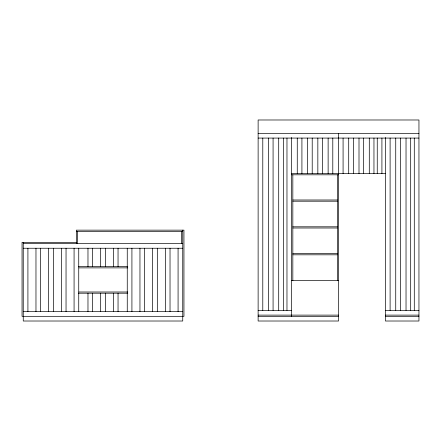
<?xml version="1.0" encoding="UTF-8"?>
<svg xmlns="http://www.w3.org/2000/svg" width="441" height="441" viewBox="0 0 441 441"><rect width="100%" height="100%" fill="white"/><g stroke="black" fill="none" stroke-linecap="round" stroke-linejoin="round"><path stroke-width="0.66" d="M258.128 133.386L418.95 133.386M258.128 138.077L418.95 138.077M291.633 173.594L385.445 173.594M291.633 174.801L338.539 174.801M292.835 199.994L337.332 199.994M292.835 201.201L337.332 201.201M292.835 226.801L337.332 226.801M292.835 228.003L337.332 228.003M76.326 231.354L182.739 231.354M76.326 242.346L22.05 242.346L22.05 316.324L183.947 316.324L183.947 230.147L76.326 230.147L76.326 243.553M23.257 243.553L182.739 243.553M23.257 248.244L182.739 248.244M292.835 253.603L337.332 253.603M292.835 254.81L337.332 254.81M78.382 266.667L127.774 266.667M78.911 267.874L127.774 267.874M291.633 280.404L338.539 280.404M78.911 291.997L127.774 291.997M78.382 293.204L127.774 293.204M258.128 310.425L291.633 310.425M385.445 310.425L418.95 310.425M23.257 311.633L182.739 311.633M258.128 315.117L338.539 315.117M385.445 315.117L418.95 315.117M258.128 316.324L338.539 316.324M385.445 316.324L418.95 316.324M414.286 138.077L414.286 310.425M410.687 138.077L410.687 310.425M406.029 138.077L406.029 310.425M400.395 138.077L400.395 310.425M395.737 138.077L395.737 310.425M390.109 138.077L390.109 310.425M385.445 137.476L385.445 321.015L418.95 321.015L418.95 119.985L258.128 119.985L258.128 321.015L338.539 321.015L338.539 173.594M381.917 138.077L381.917 173.594M377.253 138.077L377.253 173.594M373.957 138.077L373.957 173.594M369.293 138.077L369.293 173.594M363.665 138.077L363.665 173.594M359.002 138.077L359.002 173.594M353.373 138.077L353.373 173.594M348.71 138.077L348.71 173.594M343.081 138.077L343.081 173.594M338.539 133.386L338.539 138.077M338.423 138.077L338.423 173.594M337.332 174.801L337.332 280.724M332.795 138.077L332.795 173.594M328.132 138.077L328.132 173.594M322.503 138.077L322.503 173.594M317.84 138.077L317.84 173.594M312.211 138.077L312.211 173.594M307.548 138.077L307.548 173.594M301.92 138.077L301.92 173.594M297.262 138.077L297.262 173.594M292.835 174.801L292.835 280.724M291.633 137.476L291.633 316.324M286.97 138.077L286.97 310.425M283.37 138.077L283.37 310.425M278.706 138.077L278.706 310.425M273.078 138.077L273.078 310.425M268.415 138.077L268.415 310.425M262.786 138.077L262.786 310.425M182.739 230.147L182.739 321.015L23.257 321.015L23.257 242.346M181.532 231.354L181.532 243.553M178.076 248.244L178.076 311.633M170.028 248.244L170.028 311.633M165.364 248.244L165.364 311.633M157.321 248.244L157.321 311.633M152.663 248.244L152.663 311.633M144.62 248.244L144.62 311.633M139.957 248.244L139.957 311.633M131.92 248.244L131.92 311.633M127.256 248.244L127.256 311.633M118.045 248.244L118.045 266.667M118.045 293.204L118.045 311.633M113.381 248.244L113.381 266.667M113.381 293.204L113.381 311.633M105.338 248.244L105.338 266.667M105.338 293.204L105.338 311.633M100.68 248.244L100.68 266.667M100.68 293.204L100.68 311.633M92.638 248.244L92.638 266.667M92.638 293.204L92.638 311.633M87.974 248.244L87.974 266.667M87.974 293.204L87.974 311.633M78.741 248.244L78.741 311.633M77.533 231.354L77.533 243.553M74.077 248.244L74.077 311.633M66.04 248.244L66.04 311.633M61.376 248.244L61.376 311.633M53.333 248.244L53.333 311.633M48.675 248.244L48.675 311.633M40.633 248.244L40.633 311.633M35.969 248.244L35.969 311.633M27.915 248.244L27.915 311.633"/></g></svg>
